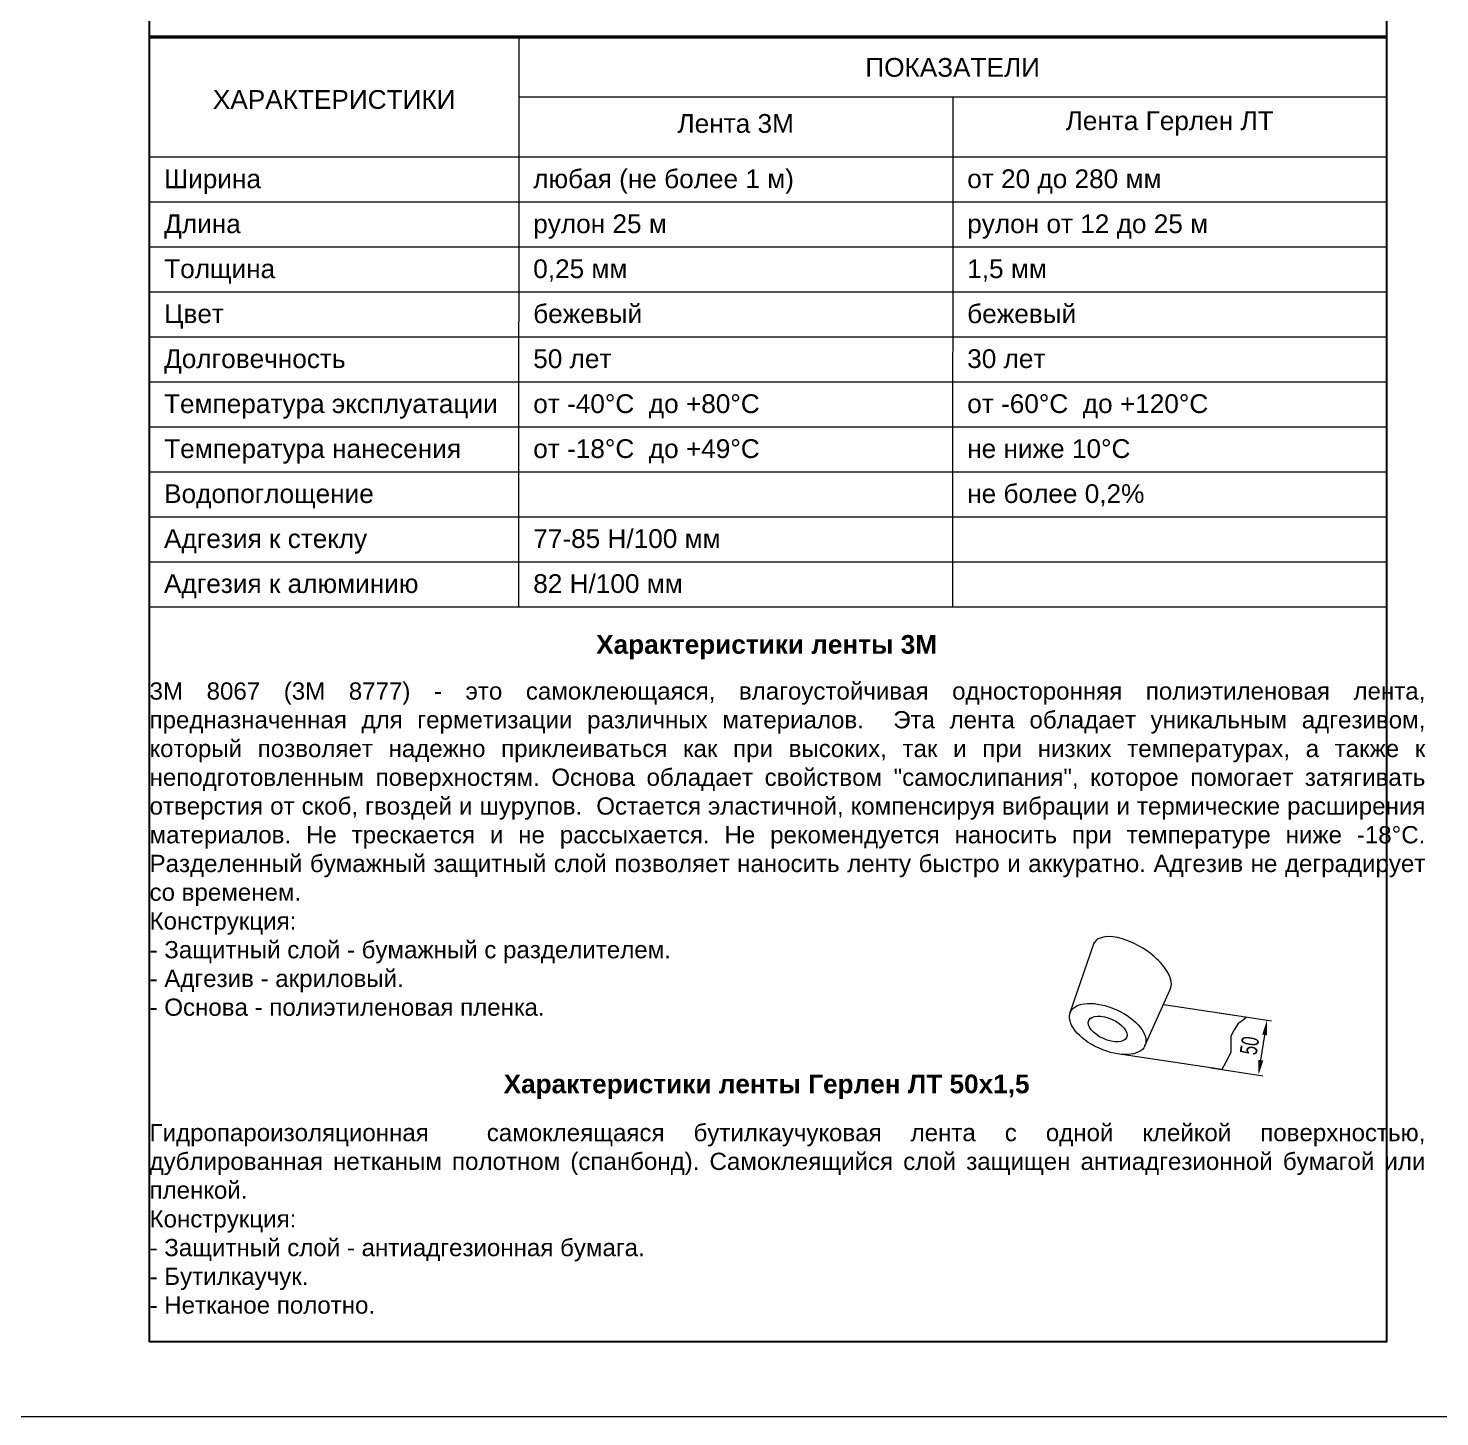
# Model space of a CAD drawing. Extents: x -37 to 4620, y -49 to 348.
# Drawn here: x 3783.8 to 3972.1, y 0 to 185.2 of the extents above; entities that cross this region are included whole.
import ezdxf

# ---------------------------------------------------------------- set-up
doc = ezdxf.new("R2010")
doc.units = 0
doc.header["$LTSCALE"] = 5
doc.layers.get('0').update_dxf_attribs({"linetype": 'CONTINUOUS', "lineweight": 30})
doc.layers.get('DEFPOINTS').update_dxf_attribs({"linetype": 'CONTINUOUS'})
for name, color, linetype, lineweight in [('3', 1, 'CONTINUOUS', 20), ('Dimentions', 5, 'CONTINUOUS', 15), ('Рамки', 1, 'CONTINUOUS', 15), ('Текстовый', 7, 'CONTINUOUS', 9)]:
    doc.layers.add(name, color=color, linetype=linetype, lineweight=lineweight)
doc.layers.add('Скрытые', color=14, linetype='CONTINUOUS', plot=False)
doc.styles.add('style23', font='russ.shx', dxfattribs={"width": 0.7, "height": 2.3})
doc.styles.add('Каталожный', font='arial.ttf', dxfattribs={"height": 2.5})
doc.dimstyles.new('MX2', dxfattribs={"dimtxt": 2.3, "dimasz": 2, "dimexe": 0.6, "dimexo": 0, "dimgap": 0.6, "dimtad": 1, "dimdec": 1, "dimlfac": 2, "dimdsep": 46, "dimtxsty": 'style23', "dimcen": 0, "dimclrd": 256, "dimclre": 256, "dimclrt": 256, "dimaunit": 1, "dimadec": 1, "dimazin": 2, "dimtfac": 1, "dimtdec": 1, "dimtmove": 0, "dimatfit": 3, "dimfxl": 1, "dimtolj": 1, "dimtzin": 0, "dimlwd": -1, "dimlwe": -1, "dimarcsym": 0})

# ---------------------------------------------------------------- blocks, each defined once
blk = doc.blocks.new('*D226')
at = {"layer": 'DEFPOINTS', "color": 0, "transparency": 16777216}
for p in [(3942.73, 53.88), (3949.04, 52.91), (3941.61, 46.56)]:
    blk.add_point(p, dxfattribs=at)
at = {"layer": 'Dimentions', "transparency": 16777216}
for p, q in [((3942.73, 53.88), (3949.63, 52.82)), ((3948.22, 47.57), (3948.74, 50.93)), ((3941.61, 46.56), (3948.51, 45.5))]:
    blk.add_line(p, q, dxfattribs=at)
for points in [[(3948.41, 50.99), (3949.07, 50.88), (3949.04, 52.91)], [(3947.89, 47.62), (3948.55, 47.52), (3947.92, 45.59)]]:
    blk.add_solid(points, dxfattribs=at)
at = {"layer": 'Dimentions', "transparency": 16777216, "insert": (3946.72, 49.52), "char_height": 2.3, "attachment_point": 5, "rotation": 81.2926, "style": 'style23'}
blk.add_mtext('\\A1;50', dxfattribs=at)

msp = doc.modelspace()

# ---------------------------------------------------------------- linework, layer by layer
at = {"linetype": 'Continuous', "lineweight": 50}
msp.add_line((3800.009, 184.069, 0), (3965.009, 184.075, 0.033), dxfattribs=at)
at = {"layer": '3', "color": 0, "linetype": 'Continuous'}
for p, q in [((3849.235, 176.092, 0), (3965.009, 176.099, 0)), ((3799.993, 168.069, 0.033), (3965.001, 168.07, 0.033)), ((3799.97, 108.069, -764.744), (3964.978, 108.07, -764.744))]:
    msp.add_line(p, q, dxfattribs=at)
at = {"layer": 'Dimentions', "lineweight": 20}
for p, q in [((3922.807, 53.919), (3926.062, 63.354)), ((3932.774, 49.489), (3936.076, 56.913)), ((3935.304, 55.015), (3946.198, 53.347))]:
    msp.add_line(p, q, dxfattribs=at)
msp.add_lwpolyline([(3946.264, 53.281), (3945.675, 52.758), (3945.2, 52.447), (3944.661, 51.613), (3944.235, 50.779), (3944.203, 49.29), (3944.203, 48.636), (3943.843, 47.818), (3943.025, 46.346), (3929.698, 48.326)], dxfattribs=at)
msp.add_ellipse((3931.048, 60.081), major_axis=(-5.024, 3.174), ratio=0.4746002, start_param=3.1441975, end_param=6.2993407, dxfattribs=at)
for major_axis, ratio in [((-4.969, 2.247), 0.5171911), ((-2.523, 1.141), 0.509269)]:
    msp.add_ellipse((3927.804, 51.736), major_axis=major_axis, ratio=ratio, dxfattribs=at)
at = {"layer": 'Рамки', "linetype": 'Continuous'}
for p, q in [((3800, 184.069), (3799.976, 108.069)), ((3849.235, 184.07), (3849.211, 108.07)), ((3965, 184.075), (3964.976, 108.075)), ((3907.122, 176.096), (3907.089, 108.069)), ((3799.993, 162.069), (3965.001, 162.07)), ((3799.993, 156.069), (3965.001, 156.07)), ((3799.993, 150.069), (3965.001, 150.07)), ((3799.986, 144.069), (3964.993, 144.07)), ((3799.978, 138.069), (3964.986, 138.07)), ((3799.97, 132.069), (3964.978, 132.07)), ((3799.994, 126.069), (3965.002, 126.07)), ((3799.986, 120.069), (3964.994, 120.07)), ((3799.978, 114.069), (3964.986, 114.07))]:
    msp.add_line(p, q, dxfattribs=at)
msp.add_lwpolyline([(3780, 297), (3990, 297), (3990, 0), (3780, 0)], close=True, dxfattribs=at)
at = {"layer": 'Скрытые', "linetype": 'Continuous'}
msp.add_lwpolyline([(3800, 10), (3800, 287), (3965, 287), (3965, 10)], close=True, dxfattribs=at)

# ---------------------------------------------------------------- texts
at = {"layer": 'Текстовый', "color": 1, "linetype": 'Continuous', "style": 'Каталожный'}
for s, insert, char_height, width, attachment_point in [('\\pxqc;ПОКАЗАТЕЛИ', (3907.122, 180.005), 2.5, 115.77367, 5), ('\\pxqc;ХАРАКТЕРИСТИКИ', (3800.009, 176.989), 2.5, 49.22633, 1), ('\\pxqc;Лента 3М', (3878.179, 172.527), 2.5, 57.88677, 5), ('\\pxqc;Лента Герлен ЛТ', (3936.066, 172.53), 2.5, 57.88677, 5), ('\\pxql;Ширина', (3801.948, 166.404), 2.5, 15.84446, 1), ('\\pxql;любая (не более 1 м)', (3851.175, 166.407), 2.5, 55.94798, 1), ('\\pxql;от 20 до 280 мм', (3909.062, 166.41), 2.5, 55.94798, 1), ('\\pxql;Длина', (3801.948, 160.404), 2.5, 15.84446, 1), ('\\pxql;рулон 25 м', (3851.175, 160.407), 2.5, 55.94798, 1), ('\\pxql;рулон от 12 до 25 м', (3909.062, 160.41), 2.5, 55.94798, 1), ('\\pxql;Толщина', (3801.948, 154.404), 2.5, 15.84446, 1), ('\\pxql;0,25 мм', (3851.175, 154.407), 2.5, 55.94798, 1), ('\\pxql;1,5 мм', (3909.062, 154.41), 2.5, 55.94798, 1), ('\\pxql;Цвет', (3801.94, 148.404), 2.5, 15.84446, 1), ('\\pxql;бежевый', (3851.175, 148.407), 2.5, 55.94798, 1), ('\\pxql;бежевый', (3909.062, 148.41), 2.5, 55.94798, 1), ('\\pxql;Долговечность', (3801.932, 142.404), 2.5, 15.84446, 1), ('\\pxql;50 лет', (3851.175, 142.407), 2.5, 55.94798, 1), ('\\pxql;30 лет', (3909.062, 142.41), 2.5, 55.94798, 1), ('\\pxql;Температура эксплуатации', (3801.924, 136.404), 2.5, 48.12173, 1), ('\\pxql;от -40%%DС  до +80%%DС', (3851.175, 136.407), 2.5, 55.94798, 1), ('\\pxql;от -60%%DС  до +120%%DС', (3909.062, 136.41), 2.5, 55.94798, 1), ('\\pxql;Температура нанесения', (3801.948, 130.404), 2.5, 47.28224, 1), ('\\pxql;от -18%%DС  до +49%%DС', (3851.176, 130.407), 2.5, 55.94798, 1), ('\\pxql;не ниже 10%%DС', (3909.062, 130.41), 2.5, 55.94798, 1), ('\\pxql;Водопоглощение', (3801.94, 124.404), 2.5, 15.84446, 1), ('\\pxql;не более 0,2%', (3909.062, 124.41), 2.5, 55.94798, 1), ('\\pxql;Адгезия к стеклу', (3801.932, 118.404), 2.5, 47.29886, 1), ('\\pxql;77-85 Н/100 мм', (3851.178, 118.407), 2.5, 55.94798, 1), ('\\pxql;Адгезия к алюминию', (3801.924, 112.404), 2.5, 47.30712, 1), ('\\pxql;82 Н/100 мм', (3851.178, 112.407), 2.5, 55.94798, 1), ('\\pxqc;{\\fArial|b1|i0|c204|p34;\\H0.83333x;\\C256;Характеристики ленты 3М}', (3799.803, 104.29), 3, 165, 1), ('\\pxr-2.0333,se1.125,qj;3М 8067 (3М 8777) - это самоклеющаяся, влагоустойчивая односторонняя полиэтиленовая лента, предназначенная для герметизации различных материалов.  Эта лента обладает уникальным адгезивом, который позволяет надежно приклеиваться как при высоких, так и при низких температурах, а также к неподготовленным поверхностям. Основа обладает свойством "самослипания", которое помогает затягивать отверстия от скоб, гвоздей и шурупов.  Остается эластичной, компенсируя вибрации и термические расширения материалов. Не трескается и не рассыхается. Не рекомендуется наносить при температуре ниже -18%%DС. Разделенный бумажный защитный слой позволяет наносить ленту быстро и аккуратно. Адгезив не деградирует со временем.\\P\\pse1.1375,ql;Конструкция:\\P\\pse1.125;- Защитный слой - бумажный с разделителем.\\P- Адгезив - акриловый.\\P\\pr0,s*;- Основа - полиэтиленовая пленка.', (3800, 97.973), 2.3, 165, 1), ('\\pxqc;{\\fArial|b1|i0|c204|p34;\\H0.83333x;\\C256;Характеристики ленты Герлен ЛТ 50х1,5}', (3799.803, 45.657), 3, 165, 1), ('\\pxr-2.0333,se1.1083,qj;Гидропароизоляционная  самоклеящаяся бутилкаучуковая лента с одной клейкой поверхностью, дублированная нетканым полотном (спанбонд). Самоклеящийся слой защищен антиадгезионной бумагой или пленкой.\\P\\pse1.1375,q*;Конструкция:\\P\\pse1.1083;- Защитный слой - антиадгезионная бумага.\\P- Бутилкаучук.\\P\\pr0,s*,ql;- Нетканое полотно.', (3800, 39.062), 2.3, 165, 1)]:
    msp.add_mtext(s, dxfattribs=dict(at, insert=insert, char_height=char_height, width=width, attachment_point=attachment_point))

# ---------------------------------------------------------------- dimensions: what is measured, and where the dimension line sits
at = {"layer": 'Dimentions'}
dim = msp.add_aligned_dim(p1=(3941.608, 46.556), p2=(3942.73, 53.878), distance=-6.384, text='50', dimstyle='MX2', override={"dimlfac": 1.6}, dxfattribs=at)
dim.commit()
dim.dimension.update_dxf_attribs({"geometry": '*D226', "text_midpoint": (3946.717, 49.521)})

doc.saveas('drawing.dxf')
